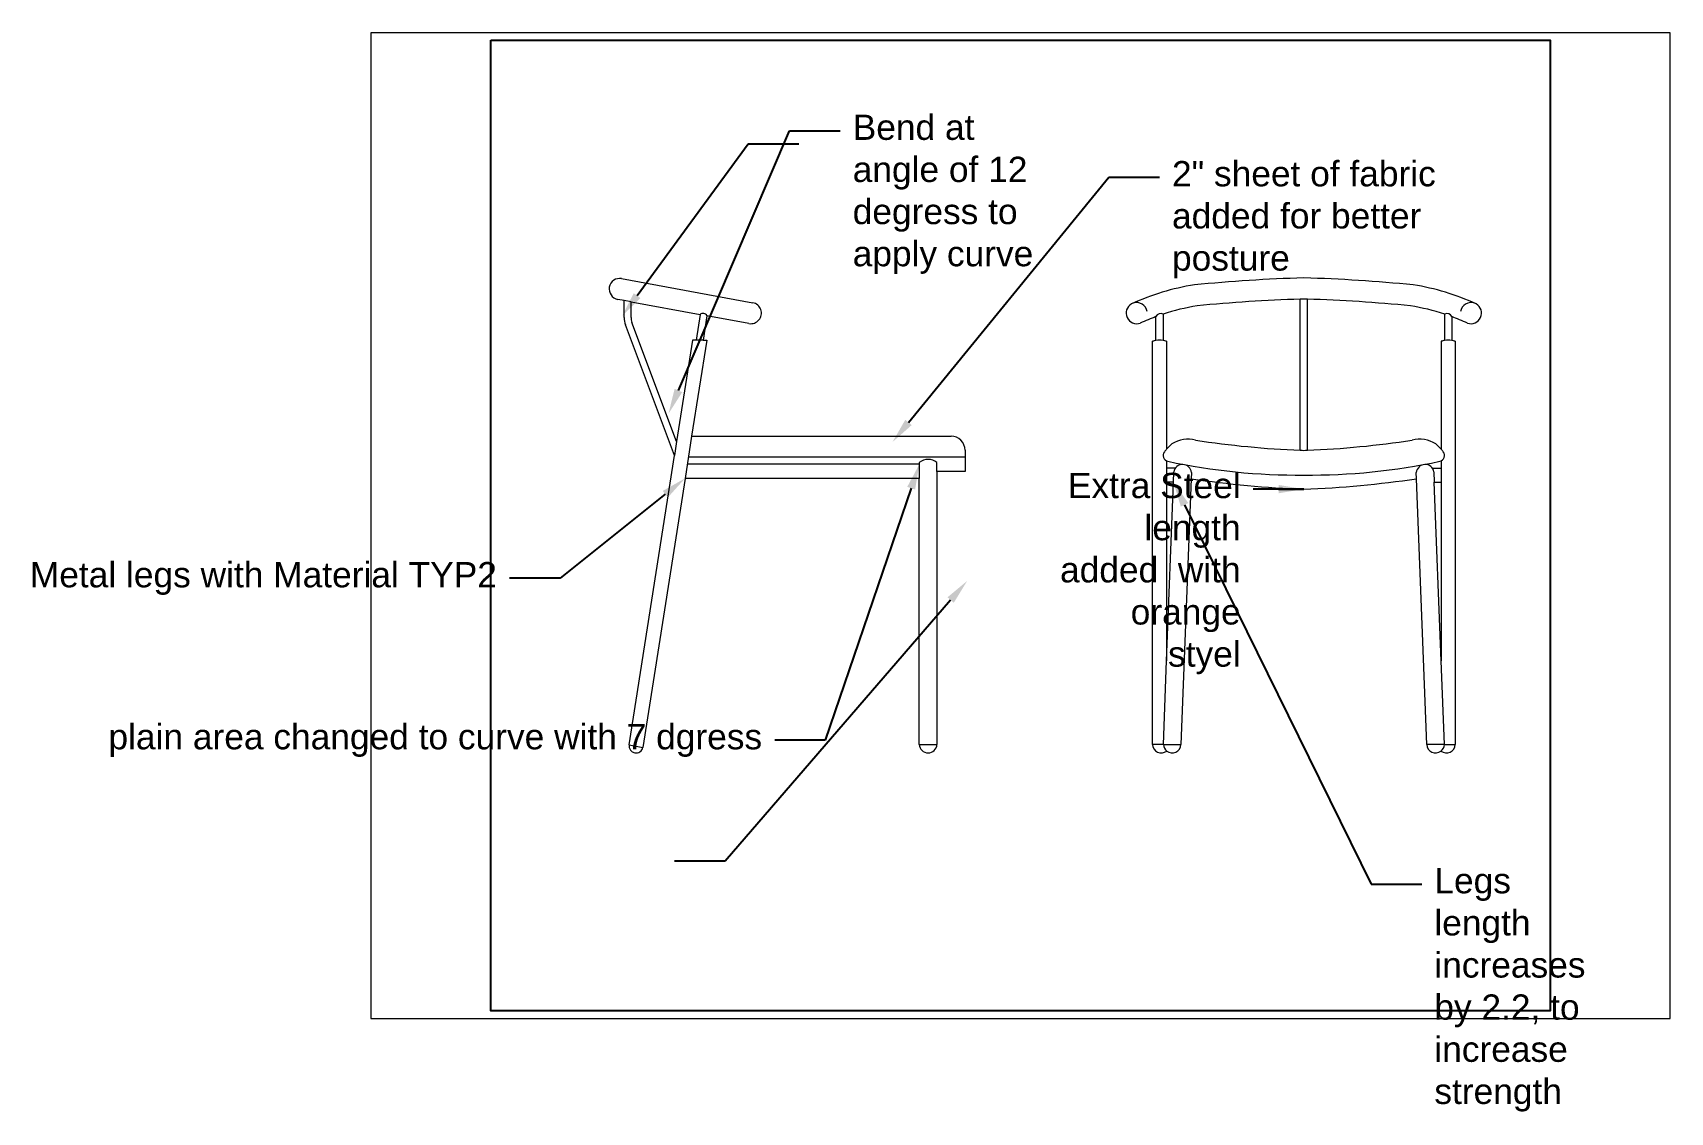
# Paper-space layout 'Layout2 (2)' of a CAD drawing. Header units: millimetres. Extents: x -28 to 231, y 5 to 176.
# The model-space entities are those that its viewports show. They can reach past a viewport. Long polylines and large blocks are cut down to what shows.
import ezdxf
from ezdxf import colors
from ezdxf.entities.mleader import LeaderData, LeaderLine
from ezdxf.math import Vec2, Vec3

# ---------------------------------------------------------------- set-up
doc = ezdxf.new("R2010")
doc.units = ezdxf.units.MM
doc.layers.add('001_Dark_1 5', color=7, linetype='Continuous', lineweight=0)
doc.layers.add('02', color=251, linetype='Continuous', plot=False)
doc.layers.add('Rectang.', color=251, linetype='Continuous', plot=False)
doc.styles.get("Standard").update_dxf_attribs({"font": ''})
doc.styles.get('Standard').set_extended_font_data('Arial')

msp = doc.modelspace()

# ---------------------------------------------------------------- linework, layer by layer
at = {"layer": '001_Dark_1 5'}
for p, q in [((2896.783763177584, 1749.033624977363), (2896.970046225449, 1748.99934278004)), ((2896.787143630212, 1749.002499071914), (2896.778333375427, 1749.004120448075)), ((2896.787143630212, 1748.978410019264), (2896.787143630212, 1749.002499071914)), ((2896.797143630211, 1749.000658743569), (2896.787143630212, 1749.002499071914)), ((2896.797143630211, 1748.978410019264), (2896.797143630211, 1749.000658743569)), ((2896.797143630211, 1749.000658743569), (2896.895079704322, 1748.982635290248)), ((2897.747760646675, 1748.789814551745), (2897.747760646675, 1749.00445129065)), ((2897.757760646675, 1748.789814551745), (2897.757760646675, 1749.00445129065)), ((2896.858675542825, 1748.782281898817), (2896.789054943346, 1748.967873147328)), ((2896.861818792347, 1748.802374223153), (2896.798417838968, 1748.971385437973)), ((2896.895079704322, 1748.982635290248), (2896.889404797848, 1748.946360072304)), ((2896.904918084039, 1748.980824705341), (2896.899526426036, 1748.946360072304)), ((2896.964616423293, 1748.969838250751), (2896.904918084039, 1748.980824705341)), ((2897.542760646675, 1748.94576856167), (2897.542760646675, 1748.979656855553)), ((2897.552760646675, 1748.983144219621), (2897.552760646675, 1748.94576856167)), ((2897.952760646675, 1748.983144219621), (2897.952760646675, 1748.945768561671)), ((2897.962760646675, 1748.979656855553), (2897.962760646675, 1748.94576856167)), ((2896.884343983754, 1748.946360072304), (2896.861818792347, 1748.802374223154)), ((2896.904587240129, 1748.946360072304), (2896.883229723542, 1748.809838250751)), ((2896.889404797848, 1748.946360072304), (2896.884343983754, 1748.946360072304)), ((2896.899526426036, 1748.946360072304), (2896.889404797848, 1748.946360072304)), ((2896.899526426036, 1748.946360072304), (2896.904587240129, 1748.946360072304)), ((2897.537760646675, 1748.3716233019), (2897.537760646675, 1748.944620663453)), ((2897.557760646675, 1748.944620663453), (2897.557760646675, 1748.791334904869)), ((2897.947760646675, 1748.944620663454), (2897.947760646675, 1748.791334904869)), ((2897.967760646675, 1748.944620663453), (2897.967760646675, 1748.3716233019)), ((2896.861818792347, 1748.802374223153), (2896.858675542825, 1748.782281898817)), ((2896.883229723542, 1748.809838250751), (2896.873843304721, 1748.749838250751)), ((2896.883229723542, 1748.809838250751), (2897.251593858017, 1748.809838250751)), ((2896.794356483316, 1748.371140691055), (2896.858675542825, 1748.782281898817)), ((2897.271593858017, 1748.779838250751), (2896.878536514132, 1748.779838250751)), ((2897.271593858017, 1748.789838250751), (2897.271593858017, 1748.759838250751)), ((2897.206593858017, 1748.769838250751), (2896.876972110995, 1748.769838250751)), ((2897.206593858017, 1748.772338250751), (2897.206593858017, 1748.749838250751)), ((2897.231593858017, 1748.759838250751), (2897.231593858017, 1748.772338250751)), ((2897.271593858017, 1748.759838250751), (2897.231593858017, 1748.759838250751)), ((2897.231593858017, 1748.759838250751), (2897.231593858017, 1748.371840889198)), ((2897.557760646675, 1748.774523305465), (2897.557760646675, 1748.744523249872)), ((2897.57040005502, 1748.764523249872), (2897.557760646675, 1748.764523249872)), ((2897.567467626137, 1748.744523249872), (2897.568020457367, 1748.75899163005)), ((2897.593002227643, 1748.758037086237), (2897.592671915386, 1748.749392344315)), ((2897.912849377964, 1748.749392344315), (2897.912519065707, 1748.758037086237)), ((2897.93512123833, 1748.764523249872), (2897.947760646675, 1748.764523249872)), ((2897.937500835983, 1748.75899163005), (2897.938053667212, 1748.744523249872)), ((2897.947760646675, 1748.774523305465), (2897.947760646675, 1748.744523249872)), ((2896.873843304721, 1748.749838250751), (2896.814056326451, 1748.367667077194)), ((2897.206593858017, 1748.749838250751), (2896.873843304721, 1748.749838250751)), ((2897.206593858017, 1748.371840889198), (2897.206593858017, 1748.749838250751)), ((2897.557760646675, 1748.744523249872), (2897.557760646675, 1748.490477780444)), ((2897.557760646675, 1748.490477780444), (2897.567467626137, 1748.744523249872)), ((2897.567467626137, 1748.744523249872), (2897.557760646675, 1748.744523249872)), ((2897.592671915386, 1748.749392344315), (2897.57823750589, 1748.3716233019)), ((2897.92728378746, 1748.3716233019), (2897.912849377964, 1748.749392344315)), ((2897.947760646675, 1748.490477780444), (2897.938053667212, 1748.744523249872)), ((2897.938053667212, 1748.744523249872), (2897.947760646675, 1748.744523249872)), ((2897.947760646675, 1748.744523249872), (2897.947760646675, 1748.490477780444)), ((2897.553219262863, 1748.3716233019), (2897.557760646675, 1748.490477780444)), ((2897.952302030486, 1748.3716233019), (2897.947760646675, 1748.490477780444)), ((2896.794356483316, 1748.371140691055), (2896.814056326451, 1748.367667077194)), ((2897.206593858017, 1748.371840889198), (2897.231612101044, 1748.371840889198)), ((2897.553219262863, 1748.3716233019), (2897.537760646675, 1748.3716233019)), ((2897.553219262863, 1748.3716233019), (2897.57823750589, 1748.3716233019)), ((2897.952302030486, 1748.3716233019), (2897.92728378746, 1748.3716233019)), ((2897.952302030486, 1748.3716233019), (2897.967760646675, 1748.3716233019))]:
    msp.add_line(p, q, dxfattribs=at)
for centre, radius, start, end in [((2897.820265395934, 1746.76052454819), 2.27509780726616, 91.70028072021198, 95.62295766249724), ((2897.685255897416, 1746.76052454819), 2.275097807266161, 84.37704233750277, 88.29971927978802), ((2896.781048276505, 1749.018872712719), 0.01499999999999948, 79.57237181678515, 259.5723718167851), ((2897.650174839382, 1748.687728323464), 0.3410628178405704, 98.91043336451217, 114.6395206009904), ((2897.855346453968, 1748.687728323464), 0.3410628178405835, 65.36047939900965, 81.08956663548784), ((2896.967331324371, 1748.984590515396), 0.01500000000000306, 259.5723718167851, 79.57237181678515), ((2897.51532202639, 1748.984600527917), 0.01504745063475628, 119.1908825170954, 290.0881586806887), ((2897.515260646675, 1748.984620663454), 0.015, 8.082913170404494, 109.8523984599018), ((2897.650174839382, 1748.687728323464), 0.3110628178405794, 99.06588493222993, 108.2601894741418), ((2897.820265395934, 1746.760524548191), 2.245097807265789, 91.85067152887625, 95.60055402488479), ((2897.820265395934, 1746.760524548191), 2.245097807265798, 91.72300744590636, 91.85067152887625), ((2897.685255897416, 1746.760524548191), 2.245097807265798, 88.14932847112378, 88.27699255409367), ((2897.685255897416, 1746.760524548191), 2.245097807265724, 84.39944597511521, 88.14932847112378), ((2897.855346453968, 1748.687728323464), 0.3110628178406024, 71.73981052585825, 80.93411506777007), ((2897.990260646675, 1748.984620663454), 0.015, 70.14760154009822, 171.9170868295955), ((2897.99019926696, 1748.984600527917), 0.0150474506347657, 249.9118413193113, 60.80911748290465), ((2896.817143630211, 1748.978410019265), 0.02999999999999453, 180, 200.5625086299192), ((2896.817143630211, 1748.978410019264), 0.01999999999999272, 180, 200.5625086299192), ((2896.899243783299, 1748.977626866505), 0.006513360277792851, 29.40409772075617, 129.7406459083116), ((2897.650174839382, 1748.687728323464), 0.3110628178406511, 110.2009346135806, 114.6395206009904), ((2897.549485649515, 1748.976372455177), 0.007484179916943494, 64.04982920678839, 153.9697428608157), ((2897.956035643835, 1748.976372455177), 0.007484179916943494, 26.03025713918434, 115.9501707932116), ((2897.855346453968, 1748.687728323464), 0.3110628178406514, 65.36047939900965, 69.79906538641934), ((2897.547760646675, 1748.912526210914), 0.03361627409196474, 98.55376894233792, 107.3060066962335), ((2897.547760646675, 1748.912526210914), 0.03361627409197205, 81.44623105766208, 98.55376894233792), ((2897.547760646675, 1748.912526210914), 0.03361627409197661, 72.69399330376646, 81.44623105766208), ((2897.957760646675, 1748.912526210914), 0.03361627409198724, 98.55376894233792, 107.3060066962335), ((2897.957760646675, 1748.912526210914), 0.03361627409197205, 81.44623105766208, 98.55376894233792), ((2897.957760646675, 1748.912526210914), 0.03361627409196496, 72.69399330376646, 81.44623105766208), ((2897.251593858017, 1748.789838250751), 0.02, 0, 90), ((2897.588148666334, 1748.763648764508), 0.04183799107343458, 75.02674765213595, 123.0166346096783), ((2897.803049661124, 1750.151043087977), 1.362350910364154, 261.3841860100752, 267.6740960176588), ((2897.702471632225, 1750.151043087977), 1.362350910364211, 272.3259039823412, 278.6158139899248), ((2897.917372627016, 1748.763648764508), 0.04183799107343226, 56.98336539032173, 104.973252347864), ((2897.5613673603, 1748.782442507233), 0.00850000000000211, 141.4768101611099, 257.9390521122547), ((2897.616862319861, 1748.738263138937), 0.07943311722771307, 138.0769854100545, 141.4768101611099), ((2897.616862319861, 1748.738263138937), 0.0794331172275993, 130.4267712121836, 138.0769854100545), ((2897.803049661124, 1750.151043087977), 1.362350910364148, 267.6740960176588, 267.8845369233538), ((2897.702471632226, 1750.151043087977), 1.362350910364148, 272.1154630766462, 272.3259039823412), ((2897.888658973489, 1748.738263138937), 0.0794331172275993, 41.92301458994554, 49.57322878781645), ((2897.94415393305, 1748.782442507233), 0.00850000000000055, 282.0609478877453, 38.52318983889015), ((2897.888658973489, 1748.738263138937), 0.07943311722779242, 38.52318983889015, 41.92301458994554), ((2897.219093858017, 1748.75722713964), 0.01961111111111267, 50.40224729309065, 129.5977527069094), ((2897.744823265001, 1749.641042655706), 0.886480799293484, 257.9390521122547, 270.5130224459776), ((2897.580450502919, 1748.756922099575), 0.01260115029694407, 5.07633700538703, 170.5472926634879), ((2897.760698028349, 1749.641042655706), 0.8864807992935506, 269.4869775540224, 282.0609478877453), ((2897.925070790431, 1748.756922099575), 0.01260115029694005, 9.452707336512082, 174.923662994613), ((2897.803049661124, 1750.151043087977), 1.417350910364147, 261.4640319749705, 267.9666621907583), ((2897.702471632226, 1750.151043087977), 1.417350910364146, 272.0333378092417, 278.5359680250295), ((2896.804276741441, 1748.369802782564), 0.01001007094800891, 172.3190757973726, 347.6809242070013), ((2897.219093858017, 1748.37234601848), 0.01251020206038549, 182.3140829929278, 357.6859170070721), ((2897.550269953761, 1748.372342320232), 0.01252995415596914, 183.2896655789984, 308.087663975593), ((2897.56572856995, 1748.372342320232), 0.01252995415596551, 183.2896655789984, 231.912336024407), ((2897.565728521431, 1748.372341919838), 0.01252960909035139, 231.9113812017555, 356.7120776682698), ((2897.939792771919, 1748.372341919838), 0.01252960909034803, 183.2879223317301, 308.0886187982445), ((2897.955251339588, 1748.372342320232), 0.01252995415596537, 231.912336024407, 356.7103344210017), ((2897.9397927234, 1748.372342320232), 0.01252995415596551, 308.087663975593, 356.7103344210017)]:
    msp.add_arc(centre, radius, start, end, dxfattribs=at)
at = {"layer": '02'}
msp.add_lwpolyline([(2896.598078485414, 1749.372235613115), (2898.102658046735, 1749.372235613115), (2898.102658046735, 1747.993235133292), (2896.598078485427, 1747.993235133292), (2896.598078485414, 1749.372235613115)], dxfattribs=at)
at = {"layer": 'Rectang.'}
msp.add_lwpolyline([(2896.598078485413, 1749.372235613115), (2898.102658046735, 1749.372235613115), (2898.102658046735, 1747.993235133292), (2896.598078485427, 1747.993235133292), (2896.598078485413, 1749.372235613115)], dxfattribs=at)

psp = doc.layouts.new('Layout2 (2)')

# ---------------------------------------------------------------- leaders
ml = psp.add_multileader_mtext('Standard')
ml.set_content('{\\fArial Unicode MS|b0|i0|c0|p2;Bend at angle of 12 degress to apply curve}', color=256)
ml.set_leader_properties()
ml.build(insert=Vec2(0, 0))
ctx = ml.context
ctx.base_point, ctx.plane_origin = Vec3(99.94313747573028, 159.9721756541539), Vec3(72.79339993694612, 115.203841502965)
notes = []
notes.append((ctx, [(0, (1, 1, 0), (91.94313747573028, 159.9721756541539), (1, 0), 8, [(0, [(72.79339993694612, 115.203841502965)], 0, [])])]))
ctx.mtext.insert, ctx.mtext.width, ctx.mtext.flow_direction = Vec3(101.9431374757303, 162.5451633758456), 31.37297313213412, 5
ml = psp.add_multileader_mtext('Standard')
ml.set_content('', color=256)
ml.set_leader_properties()
ml.build(insert=Vec2(0, 0))
ctx = ml.context
ctx.base_point, ctx.plane_origin = Vec3(93.42407760467563, 157.9372514921411), Vec3(65.45945858093614, 130.6692656516436)
notes.append((ctx, [(0, (1, 1, 0), (85.42407760467563, 157.9372514921411), (1, 0), 8, [(0, [(65.45945858093614, 130.6692656516436)], 0, [])])]))
ctx.mtext.insert, ctx.mtext.flow_direction = Vec3(95.42407760467563, 159.9372514921411), 5
ml = psp.add_multileader_mtext('Standard')
ml.set_content('{\\fArial Unicode MS|b0|i0|c0|p2;2" sheet of fabric added for better posture}', color=256)
ml.set_leader_properties()
ml.build(insert=Vec2(0, 0))
ctx = ml.context
ctx.base_point, ctx.plane_origin = Vec3(150.4658468147466, 152.6464481535263), Vec3(108.2407858214647, 110.7270078291553)
notes.append((ctx, [(0, (1, 1, 0), (142.4658468147466, 152.6464481535263), (1, 0), 8, [(0, [(108.2407858214647, 110.7270078291553)], 0, [])])]))
ctx.mtext.insert, ctx.mtext.width, ctx.mtext.flow_direction = Vec3(152.4658468147466, 155.1921507456136), 56.22688639321336, 5
ml = psp.add_multileader_mtext('Standard')
ml.set_content('{\\fArial Unicode MS|b0|i0|c0|p2;plain area changed to curve with 7 dgress}', color=256)
ml.set_leader_properties()
ml.build(insert=Vec2(0, 0))
ctx = ml.context
ctx.base_point, ctx.plane_origin = Vec3(-17.14549962499372, 63.52192325996856), Vec3(112.4837741642377, 107.2031132077698)
ctx.text_align_type = 2
notes.append((ctx, [(0, (1, 1, 0), (97.61029846504721, 63.52192325996856), (-1, 0), 8, [(0, [(112.4837741642259, 107.2031132077682)], 0, [])])]))
ctx.mtext.insert, ctx.mtext.alignment, ctx.mtext.flow_direction = Vec3(87.61029846504721, 66.09491098166023), 3, 5
ml = psp.add_multileader_mtext('Standard')
ml.set_content('{\\fArial Unicode MS|b0|i0|c0|p2;Metal legs with Material TYP2}', color=256)
ml.set_leader_properties()
ml.build(insert=Vec2(0, 0))
ctx = ml.context
ctx.base_point, ctx.plane_origin = Vec3(-29.41935396174354, 89.15807715387353), Vec3(75.41592543789575, 104.9751470415757)
ctx.text_align_type = 2
notes.append((ctx, [(0, (1, 1, 0), (55.65022311874759, 89.15807715387353), (-1, 0), 8, [(0, [(75.41592543787556, 104.9751470415795)], 0, [])])]))
ctx.mtext.insert, ctx.mtext.alignment, ctx.mtext.flow_direction = Vec3(45.65022311874759, 91.73106487556521), 3, 5
ml = psp.add_multileader_mtext('Standard')
ml.set_content('{\\fArial Unicode MS|b0|i0|c0|p2;Extra Steel length added  with orange styel}', color=256)
ml.set_leader_properties()
ml.build(insert=Vec2(0, 0))
ctx = ml.context
ctx.base_point, ctx.plane_origin = Vec3(131.4758986627729, 103.2759173339663), Vec3(173.3258305014681, 103.2759173339663)
ctx.text_align_type = 2
notes.append((ctx, [(0, (1, 1, 0), (173.3258304499489, 103.2759173339663), (-1, 0), 8, [(0, [(173.3258305014677, 103.2759173339775)], 0, [])])]))
ctx.mtext.insert, ctx.mtext.width, ctx.mtext.alignment, ctx.mtext.flow_direction = Vec3(163.3258304499489, 105.848905055658), 30.14607277402138, 3, 5
ml = psp.add_multileader_mtext('Standard')
ml.set_content('{\\fArial Unicode MS|b0|i0|c0|p2;Legs length increases by 2.2, to increase strength}', color=256)
ml.set_leader_properties()
ml.build(insert=Vec2(0, 0))
ctx = ml.context
ctx.base_point, ctx.plane_origin = Vec3(191.9747225211465, 40.73423073739644), Vec3(152.6845014462135, 104.3830649349241)
notes.append((ctx, [(0, (1, 1, 0), (183.9747225211465, 40.73423073739644), (1, 0), 8, [(0, [(152.6845014462014, 104.3830649349245)], 0, [])])]))
ctx.mtext.insert, ctx.mtext.width, ctx.mtext.flow_direction = Vec3(193.9747225211465, 43.30721845908812), 28.10917564103897, 5
ml = psp.add_multileader_mtext('Standard')
ml.set_content('', color=256)
ml.set_leader_properties()
ml.build(insert=Vec2(0, 0))
ctx = ml.context
ctx.base_point, ctx.plane_origin = Vec3(69.75710692667076, 44.38847600848629), Vec3(120.0565806723371, 88.74982532727262)
ctx.text_align_type = 2
notes.append((ctx, [(0, (1, 1, 0), (81.75710692667076, 44.38847600848629), (-1, 0), 8, [(0, [(120.0565806723371, 88.74982532727262)], 0, [])])]))
ctx.mtext.insert, ctx.mtext.alignment, ctx.mtext.flow_direction = Vec3(71.75710692667076, 46.38847600848629), 3, 5
for ctx, leaders in notes:
    for number, flags, end, landing, length, lines in leaders:
        leader = LeaderData()
        leader.index, (leader.has_last_leader_line, leader.has_dogleg_vector, leader.attachment_direction) = number, flags
        leader.last_leader_point, leader.dogleg_vector, leader.dogleg_length = Vec3(end), Vec3(landing), length
        for number, points, colour, breaks in lines:
            line = LeaderLine()
            line.index, line.vertices, line.color, line.breaks = number, Vec3.list(points), colors.encode_raw_color(colour), breaks
            leader.lines.append(line)
        ctx.leaders.append(leader)

# ---------------------------------------------------------------- viewports
at = {"layer": '0'}
psp.add_viewport(center=(128.5, 97.5), size=(205.6, 156), view_center_point=(2897.350368266074, 1748.682735373203), view_height=1.40038033222329, dxfattribs=at)

doc.saveas('drawing.dxf')
